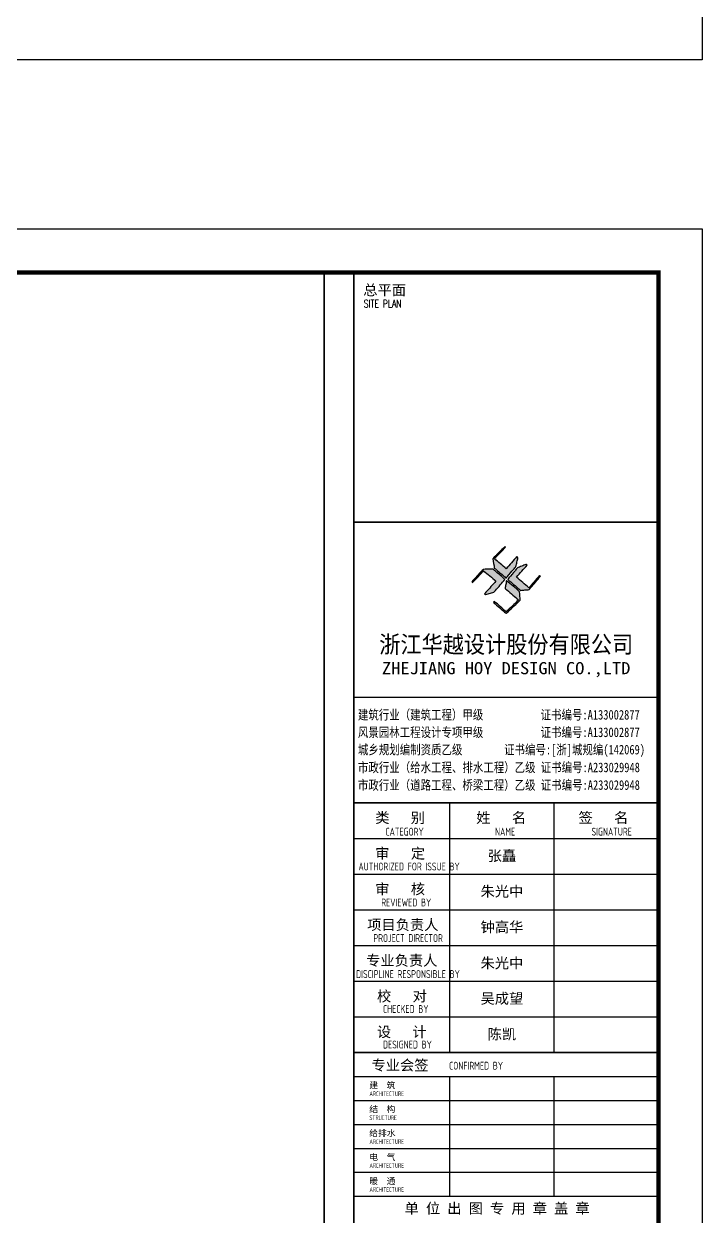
# Model space of a CAD drawing. Header units: millimetres. Extents: x 418357 to 841680, y 53918 to 109839.
# Drawn here: x 420935.4 to 421013.3, y 55060.2 to 55197.1 of the extents above; entities that cross this region are included whole.
import ezdxf
from ezdxf.enums import TextEntityAlignment as Align

# ---------------------------------------------------------------- set-up
doc = ezdxf.new("R2010")
doc.units = ezdxf.units.MM
for name, color, linetype in [('PUB_TITLE', 171, 'Continuous'), ('TK', 4, 'Continuous'), ('建设布局', 7, 'Continuous'), ('道路网', 7, 'Continuous')]:
    doc.layers.add(name, color=color, linetype=linetype)
doc.styles.add('-宋体', font='', dxfattribs={"width": 0.8})
doc.styles.add('HT', font='simhei.ttf', dxfattribs={"width": 0.8})
doc.styles.add('ROMANS', font='ROMANS.shx', dxfattribs={"width": 0.8})
doc.styles.add('TSSD_REIN', font='tssdeng.shx', dxfattribs={"width": 0.7, "bigfont": 'tssdchn.shx'})
doc.styles.add('图签宋体', font='', dxfattribs={"height": 300})
doc.styles.add('图签黑体', font='simhei.ttf', dxfattribs={"height": 550})
doc.styles.get('-宋体').set_extended_font_data('SimSun')
doc.styles.get('图签宋体').set_extended_font_data('NSimSun')

# ---------------------------------------------------------------- blocks, each defined once
blk = doc.blocks.new('GeYuanFrame_74602687', base_point=(18.76, 4.34))
at = {"layer": 'TK'}
blk.add_lwpolyline([(18.76, 424.34), (612.76, 424.34), (612.76, 4.34), (18.76, 4.34), (18.76, 424.34)], dxfattribs=at)
blk = doc.blocks.new('A$C053D6479')
at = {"layer": 'PUB_TITLE'}
h = blk.add_hatch(color=256, dxfattribs=at)
h.dxf.hatch_style = 1
edge = h.paths.add_edge_path()
edge.add_spline(control_points=[(1310, 579), (1216, 662), (1118, 742), (1026, 827)], knot_values=[14, 14, 14, 14, 15, 15, 15, 15], degree=3, periodic=0)
edge.add_spline(control_points=[(1026, 827), (1105, 920), (1188, 1008), (1266, 1102)], knot_values=[13, 13, 13, 13, 14, 14, 14, 14], degree=3, periodic=0)
edge.add_spline(control_points=[(1266, 1102), (1258, 1111), (1249, 1119), (1239, 1116)], knot_values=[12, 12, 12, 12, 13, 13, 13, 13], degree=3, periodic=0)
edge.add_spline(control_points=[(1239, 1116), (1210, 1107), (1179, 1092), (1144, 1077)], knot_values=[11, 11, 11, 11, 12, 12, 12, 12], degree=3, periodic=0)
edge.add_spline(control_points=[(1144, 1077), (1109, 1063), (1069, 1053), (1047, 1038)], knot_values=[10, 10, 10, 10, 11, 11, 11, 11], degree=3, periodic=0)
edge.add_spline(control_points=[(1047, 1038), (1028, 1026), (1007, 992), (991, 972)], knot_values=[9, 9, 9, 9, 10, 10, 10, 10], degree=3, periodic=0)
edge.add_spline(control_points=[(991, 972), (942, 913), (899, 868), (849, 810)], knot_values=[8, 8, 8, 8, 9, 9, 9, 9], degree=3, periodic=0)
edge.add_spline(control_points=[(849, 810), (842, 801), (822, 776), (822, 775)], knot_values=[7, 7, 7, 7, 8, 8, 8, 8], degree=3, periodic=0)
edge.add_spline(control_points=[(822, 775), (823, 771), (848, 752), (859, 744)], knot_values=[6, 6, 6, 6, 7, 7, 7, 7], degree=3, periodic=0)
edge.add_spline(control_points=[(859, 744), (949, 670), (1035, 592), (1122, 521)], knot_values=[5, 5, 5, 5, 6, 6, 6, 6], degree=3, periodic=0)
edge.add_spline(control_points=[(1122, 521), (1153, 527), (1185, 530), (1217, 533)], knot_values=[4, 4, 4, 4, 5, 5, 5, 5], degree=3, periodic=0)
edge.add_spline(control_points=[(1217, 533), (1246, 535), (1293, 532), (1316, 542)], knot_values=[3, 3, 3, 3, 4, 4, 4, 4], degree=3, periodic=0)
edge.add_spline(control_points=[(1316, 542), (1327, 547), (1338, 565), (1349, 579)], knot_values=[2, 2, 2, 2, 3, 3, 3, 3], degree=3, periodic=0)
edge.add_spline(control_points=[(1349, 579), (1423, 670), (1507, 759), (1572, 848)], knot_values=[1, 1, 1, 1, 2, 2, 2, 2], degree=3, periodic=0)
edge.add_spline(control_points=[(1572, 848), (1564, 852), (1561, 861), (1551, 862)], knot_values=[0, 0, 0, 0, 1, 1, 1, 1], degree=3, periodic=0)
edge.add_spline(control_points=[(1551, 862), (1469, 769), (1393, 671), (1310, 579)], knot_values=[15, 15, 15, 15, 16, 16, 16, 16], degree=3, periodic=0)
at = {"layer": 'TK'}
h = blk.add_hatch(color=256, dxfattribs=at)
h.dxf.hatch_style = 2
edge = h.paths.add_edge_path()
edge.add_spline(control_points=[(1036, 1188), (1031, 1158), (1031, 1158), (1024, 1121), (1020, 1104), (1017, 1085), (1012, 1071), (1004, 1052), (976, 1026), (956, 1003), (906, 946), (866, 899), (814, 839), (806, 829), (789, 806), (787, 806), (777, 804), (728, 856), (719, 864), (651, 922), (580, 978), (514, 1036), (509, 1106), (488, 1176), (479, 1247), (570, 1343), (663, 1436), (758, 1526), (764, 1523), (768, 1518), (774, 1515), (693, 1422), (599, 1343), (520, 1249), (607, 1171), (698, 1096), (789, 1021), (874, 1109), (950, 1206), (1031, 1298), (1066, 1286), (1054, 1262), (1045, 1224), (1036, 1188), (1031, 1158)], knot_values=[-1, -1, 0, 0, 0, 0, 1, 1, 1, 2, 2, 2, 3, 3, 3, 4, 4, 4, 5, 5, 5, 6, 6, 6, 7, 7, 7, 8, 8, 8, 9, 9, 9, 10, 10, 10, 11, 11, 11, 12, 12, 12, 13, 13, 13, 14, 14, 14, 14], degree=3, periodic=0)
h = blk.add_hatch(color=256, dxfattribs=at)
h.dxf.hatch_style = 2
edge = h.paths.add_edge_path()
edge.add_spline(control_points=[(492, 475), (469, 472), (469, 472), (452, 467), (416, 456), (383, 448), (342, 438), (323, 433), (297, 422), (293, 440), (291, 452), (313, 470), (322, 480), (400, 566), (477, 652), (553, 736), (460, 815), (366, 894), (270, 970), (183, 883), (101, 791), (16, 703), (-18, 714), (9, 735), (28, 755), (103, 838), (192, 930), (266, 1005), (319, 1009), (387, 1005), (442, 1007), (456, 1008), (472, 1011), (485, 1007), (507, 1000), (534, 967), (555, 949), (624, 891), (699, 833), (760, 773), (689, 691), (614, 604), (539, 517), (529, 505), (516, 487), (506, 482), (492, 475), (469, 472)], knot_values=[-1, -1, 0, 0, 0, 0, 1, 1, 1, 2, 2, 2, 3, 3, 3, 4, 4, 4, 5, 5, 5, 6, 6, 6, 7, 7, 7, 8, 8, 8, 9, 9, 9, 10, 10, 10, 11, 11, 11, 12, 12, 12, 13, 13, 13, 14, 14, 14, 15, 15, 15, 15], degree=3, periodic=0)
h = blk.add_hatch(color=256, dxfattribs=at)
h.dxf.hatch_style = 2
edge = h.paths.add_edge_path()
edge.add_spline(control_points=[(1018, 207), (925, 121), (925, 121), (830, 33), (818, 21), (800, 0), (787, 0), (768, -1), (725, 49), (712, 60), (662, 103), (616, 143), (568, 186), (545, 207), (518, 224), (499, 250), (501, 259), (511, 261), (516, 267), (609, 192), (696, 111), (785, 33), (883, 118), (977, 208), (1070, 298), (992, 373), (892, 456), (803, 534), (791, 544), (768, 561), (766, 569), (761, 588), (776, 634), (780, 655), (785, 690), (788, 721), (795, 746), (897, 661), (998, 576), (1097, 490), (1100, 425), (1106, 361), (1107, 294), (1018, 207), (925, 121)], knot_values=[-1, -1, 0, 0, 0, 0, 1, 1, 1, 2, 2, 2, 3, 3, 3, 4, 4, 4, 5, 5, 5, 6, 6, 6, 7, 7, 7, 8, 8, 8, 9, 9, 9, 10, 10, 10, 11, 11, 11, 12, 12, 12, 13, 13, 13, 14, 14, 14, 14], degree=3, periodic=0)
for points, knots in [([(1031, 1298), (1066, 1286), (1054, 1262), (1045, 1224), (1036, 1188), (1031, 1158), (1024, 1121), (1020, 1104), (1017, 1085), (1012, 1071), (1004, 1052), (976, 1026), (956, 1003), (906, 946), (866, 899), (814, 839), (806, 829), (789, 806), (787, 806), (777, 804), (728, 856), (719, 864), (651, 922), (580, 978), (514, 1036), (509, 1106), (488, 1176), (479, 1247), (570, 1343), (663, 1436), (758, 1526), (764, 1523), (768, 1518), (774, 1515), (693, 1422), (599, 1343), (520, 1249), (607, 1171), (698, 1096), (789, 1021), (874, 1109), (950, 1206), (1031, 1298)], [0, 0, 0, 0, 1, 1, 1, 2, 2, 2, 3, 3, 3, 4, 4, 4, 5, 5, 5, 6, 6, 6, 7, 7, 7, 8, 8, 8, 9, 9, 9, 10, 10, 10, 11, 11, 11, 12, 12, 12, 13, 13, 13, 14, 14, 14, 14]), ([(1551, 862), (1561, 861), (1564, 852), (1572, 848), (1507, 759), (1423, 670), (1349, 579), (1338, 565), (1327, 547), (1316, 542), (1293, 532), (1246, 535), (1217, 533), (1185, 530), (1153, 527), (1122, 521), (1035, 592), (949, 670), (859, 744), (848, 752), (823, 771), (822, 775), (822, 776), (842, 801), (849, 810), (899, 868), (942, 913), (991, 972), (1007, 992), (1028, 1026), (1047, 1038), (1069, 1053), (1109, 1063), (1144, 1077), (1179, 1092), (1210, 1107), (1239, 1116), (1249, 1119), (1258, 1111), (1266, 1102), (1188, 1008), (1105, 920), (1026, 827), (1118, 742), (1216, 662), (1310, 579), (1393, 671), (1469, 769), (1551, 862)], [0, 0, 0, 0, 1, 1, 1, 2, 2, 2, 3, 3, 3, 4, 4, 4, 5, 5, 5, 6, 6, 6, 7, 7, 7, 8, 8, 8, 9, 9, 9, 10, 10, 10, 11, 11, 11, 12, 12, 12, 13, 13, 13, 14, 14, 14, 15, 15, 15, 16, 16, 16, 16]), ([(555, 949), (624, 891), (699, 833), (760, 773), (689, 691), (614, 604), (539, 517), (529, 505), (516, 487), (506, 482), (492, 475), (469, 472), (452, 467), (416, 456), (383, 448), (342, 438), (323, 433), (297, 422), (293, 440), (291, 452), (313, 470), (322, 480), (400, 566), (477, 652), (553, 736), (460, 815), (366, 894), (270, 970), (183, 883), (101, 791), (16, 703), (-18, 714), (9, 735), (28, 755), (103, 838), (192, 930), (266, 1005), (319, 1009), (387, 1005), (442, 1007), (456, 1008), (472, 1011), (485, 1007), (507, 1000), (534, 967), (555, 949)], [0, 0, 0, 0, 1, 1, 1, 2, 2, 2, 3, 3, 3, 4, 4, 4, 5, 5, 5, 6, 6, 6, 7, 7, 7, 8, 8, 8, 9, 9, 9, 10, 10, 10, 11, 11, 11, 12, 12, 12, 13, 13, 13, 14, 14, 14, 15, 15, 15, 15]), ([(1097, 490), (1100, 425), (1106, 361), (1107, 294), (1018, 207), (925, 121), (830, 33), (818, 21), (800, 0), (787, 0), (768, -1), (725, 49), (712, 60), (662, 103), (616, 143), (568, 186), (545, 207), (518, 224), (499, 250), (501, 259), (511, 261), (516, 267), (609, 192), (696, 111), (785, 33), (883, 118), (977, 208), (1070, 298), (992, 373), (892, 456), (803, 534), (791, 544), (768, 561), (766, 569), (761, 588), (776, 634), (780, 655), (785, 690), (788, 721), (795, 746), (897, 661), (998, 576), (1097, 490)], [0, 0, 0, 0, 1, 1, 1, 2, 2, 2, 3, 3, 3, 4, 4, 4, 5, 5, 5, 6, 6, 6, 7, 7, 7, 8, 8, 8, 9, 9, 9, 10, 10, 10, 11, 11, 11, 12, 12, 12, 13, 13, 13, 14, 14, 14, 14])]:
    blk.add_open_spline(points, degree=3, knots=knots, dxfattribs=at)
blk = doc.blocks.new('GeYuanFrame_70264237', base_point=(18.76, 4.34))
at = {"layer": 'PUB_TITLE'}
for points in [[(554.76, 235.14), (554.76, 292.54)], [(578.76, 235.14), (578.76, 292.54)], [(554.76, 202.14), (554.76, 229.64)], [(578.76, 202.14), (578.76, 229.64)]]:
    blk.add_lwpolyline(points, dxfattribs=at)
at = {"layer": 'TK'}
for p, q in [((43.76, 414.34), (602.76, 414.34)), ((532.76, 316.74), (602.76, 316.74)), ((532.76, 284.34), (602.76, 284.34)), ((532.76, 276.14), (602.76, 276.14)), ((532.76, 267.94), (602.76, 267.94)), ((532.76, 259.74), (602.76, 259.74)), ((532.76, 251.54), (602.76, 251.54)), ((532.76, 243.34), (602.76, 243.34)), ((532.76, 235.14), (602.76, 235.14)), ((532.76, 235.14), (602.76, 235.14))]:
    blk.add_line(p, q, dxfattribs=at)
for points in [[(18.76, 424.34), (612.76, 424.34), (612.76, 4.34), (18.76, 4.34), (18.76, 424.34)], [(532.76, 292.54), (602.76, 292.54)], [(532.76, 235.14), (602.76, 235.14)], [(532.76, 229.64), (602.76, 229.64)], [(532.76, 224.14), (602.76, 224.14)], [(532.76, 218.64), (602.76, 218.64)], [(532.76, 213.14), (602.76, 213.14)], [(532.76, 207.64), (602.76, 207.64)], [(532.76, 202.14), (602.76, 202.14)]]:
    blk.add_lwpolyline(points, dxfattribs=at)
at = {"layer": 'TK', "const_width": 1}
blk.add_lwpolyline([(602.76, 414.34), (43.76, 414.34), (43.76, 14.34), (602.76, 14.34)], close=True, dxfattribs=at)
at = {"layer": 'TK'}
for points, const_width in [([(532.76, 414.34), (532.76, 14.34)], 0.4), ([(532.76, 356.95), (602.76, 356.95)], 0.35), ([(532.76, 292.54), (602.76, 292.54)], 0.35), ([(532.76, 292.54), (602.76, 292.54)], 0.35), ([(532.76, 235.14), (602.76, 235.14)], 0.35), ([(532.76, 202.14), (602.76, 202.14)], 0.35)]:
    blk.add_lwpolyline(points, dxfattribs=dict(at, const_width=const_width))
at = {"layer": 'PUB_TITLE', "xscale": 0.01000000000021828, "yscale": 0.01000000000021828, "zscale": 0.01}
blk.add_blockref('A$C053D6479', (559.86, 336.08), dxfattribs=at)
at = {"layer": 'TK', "style": '图签宋体'}
for s, height, p in [('总平面', 2.4, (534.9, 409.1)), ('类   别', 2.4, (537.65, 287.9)), ('姓   名', 2.4, (560.87, 287.9)), ('签   名', 2.4, (584.35, 287.9)), ('审   定', 2.4, (537.65, 279.7)), ('审   核', 2.4, (537.65, 271.5)), ('项目负责人', 2.4, (535.8, 263.3)), ('专业负责人', 2.4, (535.56, 255.1)), ('校   对', 2.4, (538.06, 246.9)), ('设   计', 2.4, (538.03, 238.7)), ('专业会签', 2.4, (536.79, 231.05)), ('建  筑', 1.44, (536.28, 226.92)), ('结  构', 1.44, (536.28, 221.42)), ('给排水', 1.44, (536.28, 215.92)), ('电  气', 1.44, (536.28, 210.42)), ('暖  通', 1.44, (536.28, 204.92)), ('单 位 出 图 专 用 章 盖 章', 2.4, (544.39, 198.16))]:
    blk.add_text(s, height=height, dxfattribs=at).set_placement(p)
at = {"layer": 'TK'}
for s, height, style, width, p in [('SITE PLAN', 1.697, 'ROMANS', 0.76, (535.02, 406.31)), ('建筑行业（建筑工程）甲级           证书编号:A133002877', 2.2, '-宋体', 0.8, (533.67, 311.64)), ('风景园林工程设计专项甲级           证书编号:A133002877', 2.2, '-宋体', 0.8, (533.67, 307.62)), ('城乡规划编制资质乙级        证书编号:[浙]城规编(142069)', 2.2, '-宋体', 0.8, (533.67, 303.63)), ('市政行业（给水工程、排水工程）乙级 证书编号:A233029948', 2.2, '-宋体', 0.8, (533.67, 299.55)), ('市政行业（道路工程、桥梁工程）乙级 证书编号:A233029948', 2.2, '-宋体', 0.8, (533.67, 295.5)), ('CATEGORY', 1.8, 'TSSD_REIN', 0.7, (539.99, 284.98)), ('NAME', 1.8, 'TSSD_REIN', 0.7, (565.18, 284.98)), ('SIGNATURE', 1.8, 'TSSD_REIN', 0.7, (587.34, 284.98)), ('AUTHORIZED FOR ISSUE BY', 1.8, 'TSSD_REIN', 0.7, (533.79, 276.98)), ('REVIEWED BY', 1.8, 'TSSD_REIN', 0.7, (539.03, 268.72)), ('PROJECT DIRECTOR', 1.8, 'TSSD_REIN', 0.7, (537.22, 260.55)), ('DISCIPLINE RESPONSIBLE BY', 1.8, 'TSSD_REIN', 0.7, (533.25, 252.28)), ('CHECKED BY', 1.8, 'TSSD_REIN', 0.7, (539.42, 244.25)), ('DESIGNED BY', 1.8, 'TSSD_REIN', 0.7, (539.43, 236.08)), ('CONFIRMED BY', 1.8, 'TSSD_REIN', 0.7, (554.61, 231.23)), ('ARCHITECTURE', 1.08, 'TSSD_REIN', 0.7, (536.32, 225.15)), ('STRUCTURE', 1.08, 'TSSD_REIN', 0.7, (536.32, 219.65)), ('ARCHITECTURE', 1.08, 'TSSD_REIN', 0.7, (536.32, 214.15)), ('ARCHITECTURE', 1.08, 'TSSD_REIN', 0.7, (536.32, 208.65)), ('ARCHITECTURE', 1.08, 'TSSD_REIN', 0.7, (536.32, 203.15))]:
    blk.add_text(s, height=height, dxfattribs=dict(at, style=style, width=width)).set_placement(p)
for s, height, style, width, p in [('浙江华越设计股份有限公司', 3.96, 'HT', 0.9, (567.74, 328.97)), ('ZHEJIANG HOY DESIGN CO.,LTD', 2.8, '图签黑体', 1.11, (567.73, 323.1))]:
    blk.add_text(s, height=height, dxfattribs=dict(at, style=style, width=width)).set_placement(p, align=Align.MIDDLE)
at = {"layer": 'TK', "char_height": 2.4, "width": 24, "attachment_point": 5, "style": '图签宋体'}
for s, insert in [('张矗', (566.76, 280.21)), ('朱光中', (566.76, 272.04)), ('钟高华', (566.76, 263.84)), ('朱光中', (566.76, 255.57)), ('吴成望', (566.76, 247.44)), ('陈凯', (566.76, 239.24))]:
    blk.add_mtext(s, dxfattribs=dict(at, insert=insert))

msp = doc.modelspace()

# ---------------------------------------------------------------- linework, layer by layer
at = {"layer": '建设布局', "color": 1, "linetype": 'Continuous', "flags": 128}
msp.add_lwpolyline([(420728.423, 55010.746), (420969.849, 55010.746), (420969.849, 55168.539)], dxfattribs=at)
at = {"layer": '道路网', "color": 8, "linetype": 'Continuous'}
msp.add_line((420969.849, 55168.539), (420969.849, 55010.746), dxfattribs=at)

# ---------------------------------------------------------------- block references
at = {"layer": 'Defpoints', "lineweight": -2, "xscale": 0.5, "yscale": 0.5, "zscale": 0.5}
for name, p in [('GeYuanFrame_74602687', (420716.28, 55192.937)), ('GeYuanFrame_70264237', (420716.28, 54963.539))]:
    msp.add_blockref(name, p, dxfattribs=at)

doc.saveas('drawing.dxf')
